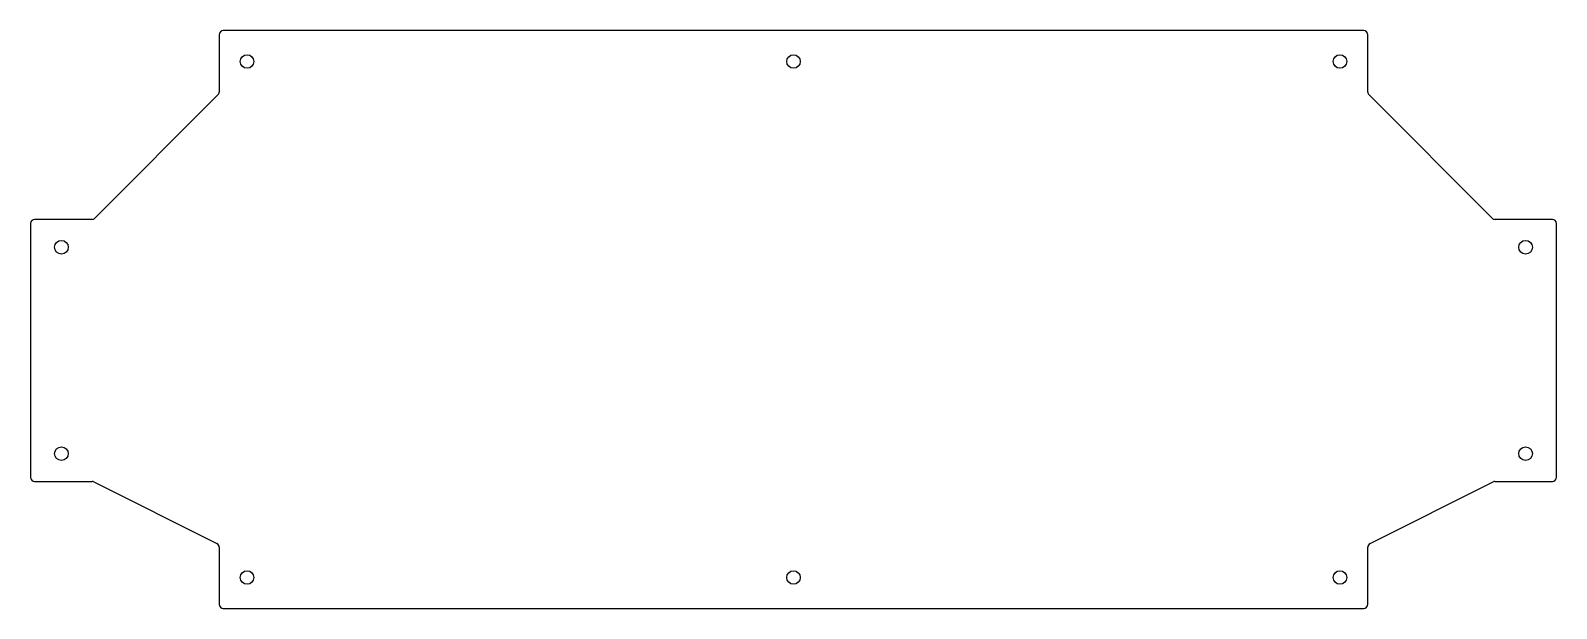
# Model space of a CAD drawing. Header units: millimetres. Extents: x -370 to 370, y -140 to 140.
import ezdxf

# ---------------------------------------------------------------- set-up
doc = ezdxf.new("R2010")
doc.units = ezdxf.units.MM
doc.layers.add('CUTOUTS', color=1, linetype='CONTINUOUS')
doc.layers.add('PERIMETER', color=5, linetype='CONTINUOUS')

msp = doc.modelspace()

# ---------------------------------------------------------------- linework, layer by layer
at = {"layer": 'CUTOUTS'}
for centre in [(-265, 125), (0, 125), (265, 125), (-355, 35), (355, 35), (-355, -65), (355, -65), (-265, -125), (0, -125), (265, -125)]:
    msp.add_circle(centre, 3.3, dxfattribs=at)
at = {"layer": 'PERIMETER'}
for p, q in [((-278.5, 138), (-278.5, 110.21)), ((276.5, 140), (-276.5, 140)), ((278.5, 110.21), (278.5, 138)), ((-279.09, 108.79), (-338.79, 49.09)), ((338.79, 49.09), (279.09, 108.79)), ((-370, 46.5), (-370, -76.5)), ((-340.21, 48.5), (-368, 48.5)), ((368, 48.5), (340.21, 48.5)), ((370, -76.5), (370, 46.5)), ((-368, -78.5), (-340.12, -78.5)), ((-339.22, -78.71), (-279.61, -108.52)), ((279.61, -108.52), (339.22, -78.71)), ((340.12, -78.5), (368, -78.5)), ((-278.5, -110.31), (-278.5, -138)), ((278.5, -138), (278.5, -110.31)), ((-276.5, -140), (276.5, -140))]:
    msp.add_line(p, q, dxfattribs=at)
for centre, start, end in [((-276.5, 138), 90, 180), ((276.5, 138), 0, 90), ((-280.5, 110.21), -45, 0), ((280.5, 110.21), 180, 225), ((-368, 46.5), 90, 180), ((-340.21, 50.5), 270, 315), ((340.21, 50.5), 225, 270), ((368, 46.5), 0, 90), ((-368, -76.5), 180, 270), ((-340.12, -80.5), 63.43495, 90), ((340.12, -80.5), 90, 116.56505), ((368, -76.5), 270, 360), ((-280.5, -110.31), 0, 63.43495), ((280.5, -110.31), 116.56505, 180), ((-276.5, -138), 180, 270), ((276.5, -138), -90, 0)]:
    msp.add_arc(centre, 2, start, end, dxfattribs=at)

doc.saveas('drawing.dxf')
